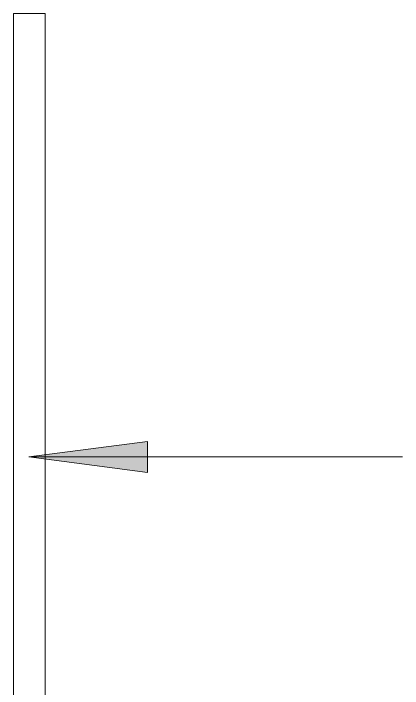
# Model space of a CAD drawing. Header units: millimetres. Extents: x 6744 to 22888, y -3063 to 10037.
# Drawn here: x 17537.8 to 17783.5, y 7943.1 to 8370 of the extents above; entities that cross this region are included whole.
import ezdxf

# ---------------------------------------------------------------- set-up
doc = ezdxf.new("R2010")
doc.units = ezdxf.units.MM
doc.layers.add('S-RBAR', color=171, linetype='Continuous', lineweight=18)
doc.layers.add('S-RBAR-IDEN', color=171, linetype='Continuous', lineweight=9)

msp = doc.modelspace()

# ---------------------------------------------------------------- hatches: boundary and pattern name
at = {"layer": 'S-RBAR-IDEN'}
msp.add_hatch(color=256, dxfattribs=at).paths.add_polyline_path([(17547.46081, 8089.54562), (17622.46081, 8079.67168), (17622.46081, 8099.41956)])

# ---------------------------------------------------------------- linework, layer by layer
at = {"layer": 'S-RBAR'}
for p, q in [((17557.80119, 8370), (17537.80119, 8370)), ((17537.80119, 6700), (17537.80119, 8370)), ((17557.80119, 6700), (17557.80119, 8370))]:
    msp.add_line(p, q, dxfattribs=at)
at = {"layer": 'S-RBAR-IDEN'}
for p, q in [((17622.46081, 8099.41956), (17547.46081, 8089.54562)), ((17622.46081, 8079.67168), (17622.46081, 8099.41956)), ((17547.46081, 8089.54562), (17622.46081, 8079.67168)), ((17547.46081, 8089.54562), (17783.50258, 8089.54562))]:
    msp.add_line(p, q, dxfattribs=at)

doc.saveas('drawing.dxf')
